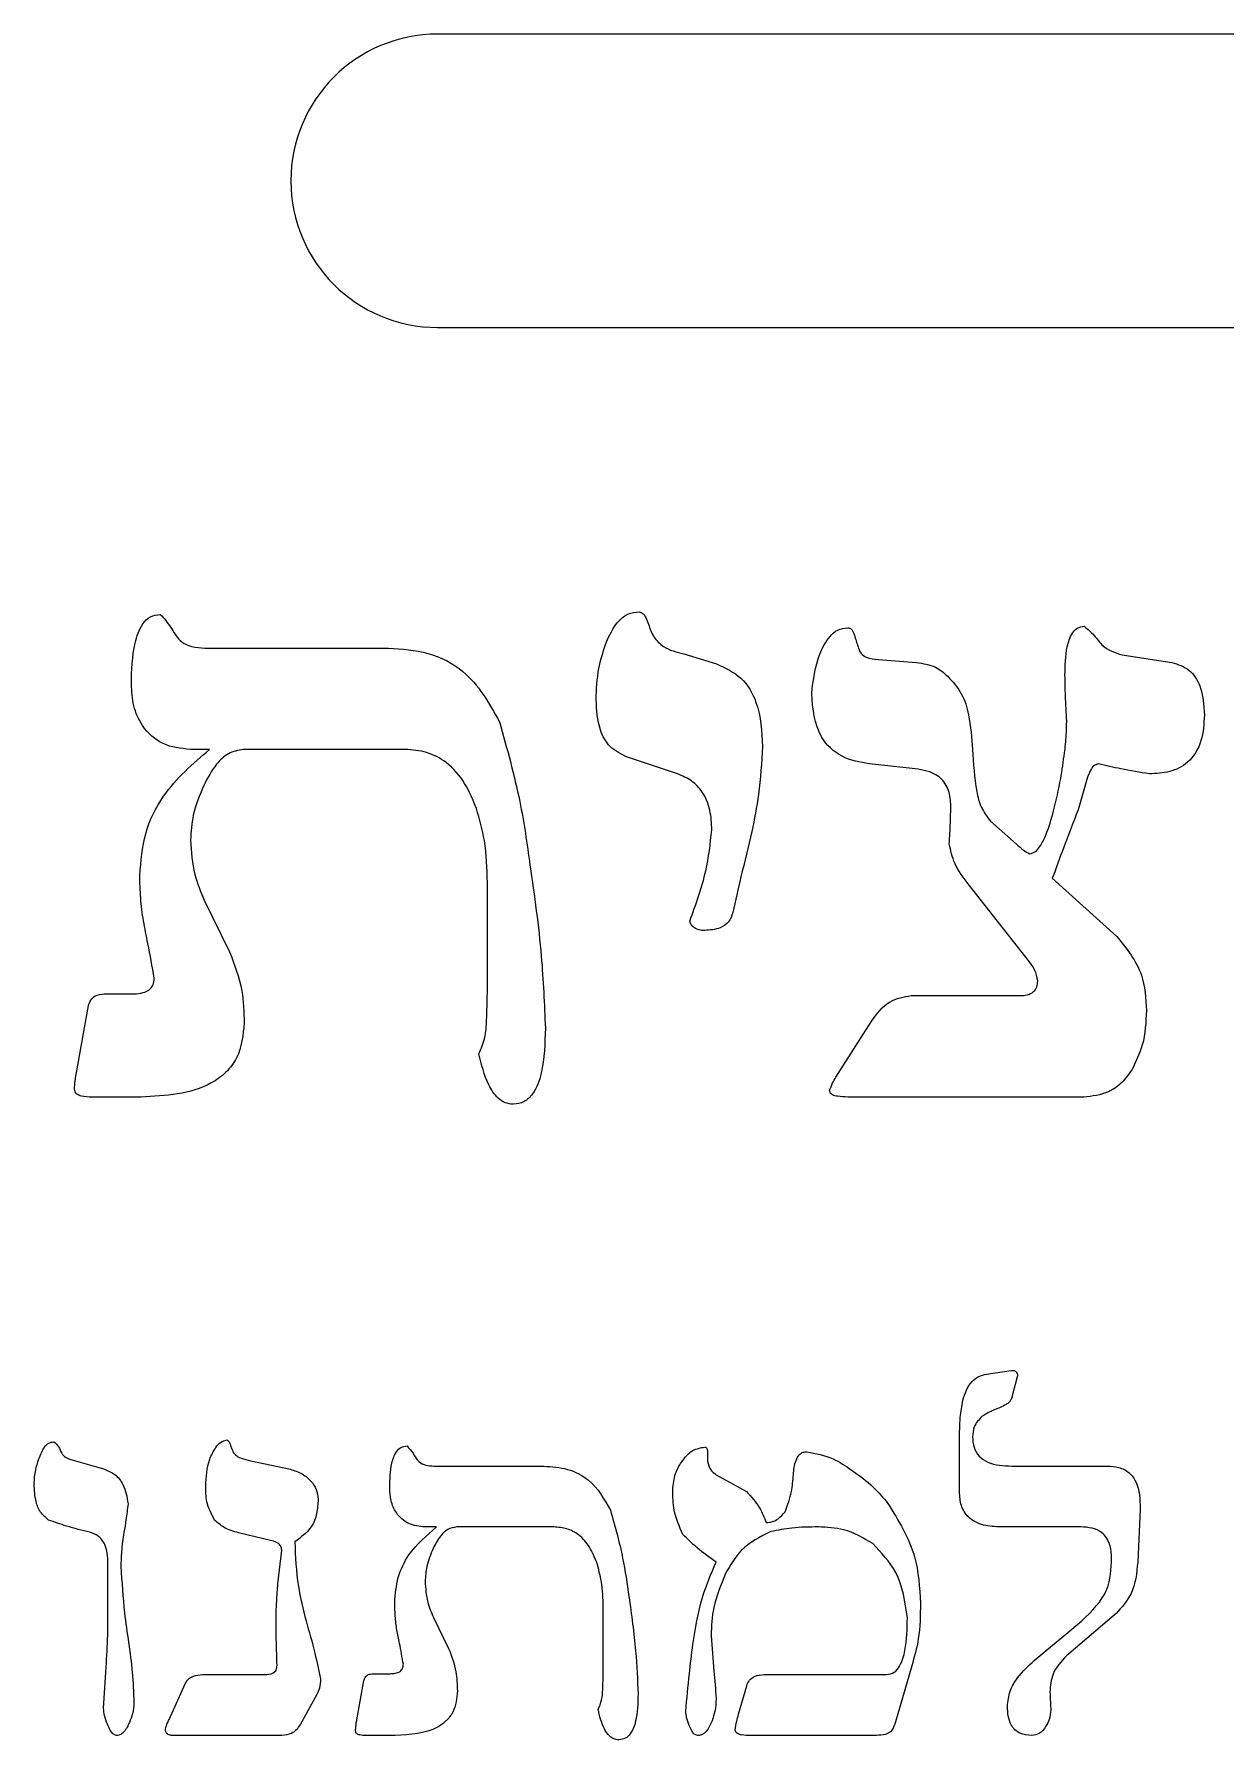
# Model space of a CAD drawing. Header units: inches. Extents: x -10.2 to 5.8, y -10.8 to 2.3.
# Drawn here: x -1.981 to -0.965, y -1.283 to 0.17 of the extents above; entities that cross this region are included whole.
import ezdxf

# ---------------------------------------------------------------- set-up
doc = ezdxf.new("R2010")
doc.units = ezdxf.units.IN
doc.header["$MEASUREMENT"] = 0

msp = doc.modelspace()

# ---------------------------------------------------------------- linework, layer by layer
at = {"color": 7, "linetype": 'Continuous', "lineweight": 25}
for p, q in [((-0.7621, 0.1703), (-1.6371, 0.1703)), ((-1.6371, -0.0797), (-0.7621, -0.0797)), ((-1.8354, -0.3529), (-1.6789, -0.3529)), ((-1.4273, -0.3579), (-1.3993, -0.3665)), ((-1.2616, -0.3628), (-1.2289, -0.3652)), ((-1.0535, -0.3588), (-1.0112, -0.3652)), ((-1.8314, -0.4393), (-1.848, -0.4393)), ((-1.6648, -0.4393), (-1.8027, -0.4393)), ((-1.4326, -0.4602), (-1.476, -0.4456)), ((-1.2275, -0.4563), (-1.2689, -0.4517)), ((-1.083, -0.463), (-1.0911, -0.4908)), ((-1.1659, -0.5005), (-1.1435, -0.5201)), ((-1.1131, -0.5492), (-1.058, -0.5989)), ((-1.5946, -0.647), (-1.5946, -0.5527)), ((-1.1326, -0.6204), (-1.1839, -0.5549)), ((-1.8359, -0.5678), (-1.8144, -0.6118)), ((-1.9212, -0.6477), (-1.8973, -0.6477)), ((-1.2335, -0.6492), (-1.1408, -0.6492)), ((-1.9452, -0.7163), (-1.9346, -0.6577)), ((-1.2975, -0.7186), (-1.2675, -0.6715)), ((-1.89, -0.7356), (-1.9319, -0.7356)), ((-1.0863, -0.7356), (-1.2875, -0.7356)), ((-1.1691, -0.9717), (-1.1481, -0.9686)), ((-1.143, -0.9741), (-1.1478, -0.9925)), ((-1.1922, -1.0722), (-1.1922, -1.0278)), ((-1.9498, -1.0446), (-1.9218, -1.0526)), ((-1.7947, -1.046), (-1.764, -1.0524)), ((-1.407, -1.0391), (-1.407, -1.0459)), ((-1.6403, -1.0502), (-1.5464, -1.0502)), ((-1.3996, -1.0575), (-1.3737, -1.0719)), ((-1.1477, -1.0502), (-1.0662, -1.0502)), ((-1.0383, -1.0865), (-1.0403, -1.132)), ((-1.6379, -1.102), (-1.6479, -1.102)), ((-1.538, -1.102), (-1.6207, -1.102)), ((-1.0885, -1.102), (-1.157, -1.102)), ((-1.7783, -1.1138), (-1.8067, -1.107)), ((-1.9181, -1.1941), (-1.9181, -1.1338)), ((-1.7731, -1.1505), (-1.7699, -1.1219)), ((-1.4959, -1.2266), (-1.4959, -1.1701)), ((-1.0588, -1.1759), (-1.1009, -1.2118)), ((-1.6406, -1.1791), (-1.6277, -1.2055)), ((-1.1285, -1.2157), (-1.0879, -1.182)), ((-1.2329, -1.2205), (-1.2474, -1.2701)), ((-1.8375, -1.2279), (-1.7847, -1.2279)), ((-1.7062, -1.2682), (-1.6998, -1.233)), ((-1.6918, -1.2271), (-1.6775, -1.2271)), ((-1.3586, -1.2279), (-1.2544, -1.2279)), ((-1.8659, -1.266), (-1.8523, -1.2358)), ((-1.74, -1.2449), (-1.754, -1.2702)), ((-1.3805, -1.2617), (-1.3736, -1.2374)), ((-1.7699, -1.2798), (-1.8615, -1.2798)), ((-1.6731, -1.2798), (-1.6982, -1.2798)), ((-1.2685, -1.2798), (-1.3705, -1.2798))]:
    msp.add_line(p, q, dxfattribs=at)
msp.add_arc((-1.6371, 0.0453), 0.125, 90, 270, dxfattribs=at)
for points, knots in [([(-1.8981, -0.3837), (-1.8978, -0.3719), (-1.8973, -0.3542), (-1.8907, -0.3345), (-1.8823, -0.3255), (-1.8763, -0.3247), (-1.8734, -0.3243)], [0, 0, 0, 0, 0.500757, 0.750402, 0.875287, 1, 1, 1, 1]), ([(-1.8734, -0.3243), (-1.8703, -0.3277), (-1.8641, -0.3347), (-1.8582, -0.3469), (-1.8465, -0.3523), (-1.8391, -0.3527), (-1.8354, -0.3529)], [0, 0, 0, 0, 0.275937, 0.556883, 0.778376, 1, 1, 1, 1]), ([(-1.4939, -0.3499), (-1.4908, -0.3425), (-1.4865, -0.3321), (-1.4747, -0.3231), (-1.4684, -0.3224), (-1.4653, -0.322)], [0, 0, 0, 0, 0.55927, 0.77971, 1, 1, 1, 1]), ([(-1.4653, -0.322), (-1.464, -0.3225), (-1.4615, -0.3233), (-1.4591, -0.3276), (-1.458, -0.3307), (-1.4573, -0.3326)], [0, 0, 0, 0, 0.276387, 0.558885, 1, 1, 1, 1]), ([(-1.4573, -0.3326), (-1.456, -0.3364), (-1.4535, -0.3438), (-1.4432, -0.3539), (-1.4333, -0.3564), (-1.4273, -0.3579)], [0, 0, 0, 0, 0.281663, 0.557686, 1, 1, 1, 1]), ([(-1.3182, -0.3918), (-1.3168, -0.3803), (-1.3146, -0.363), (-1.305, -0.345), (-1.2963, -0.3368), (-1.2904, -0.336), (-1.2875, -0.3356)], [0, 0, 0, 0, 0.4992379, 0.7495196, 0.8751808, 1, 1, 1, 1]), ([(-1.2875, -0.3356), (-1.2867, -0.3358), (-1.2849, -0.3361), (-1.2827, -0.339), (-1.2808, -0.3448), (-1.279, -0.3514), (-1.2764, -0.358), (-1.2702, -0.3618), (-1.265, -0.3624), (-1.2616, -0.3628)], [0, 0, 0, 0, 0.061797, 0.124956, 0.249848, 0.500367, 0.625664, 0.7501, 1, 1, 1, 1]), ([(-1.1023, -0.3761), (-1.1022, -0.3679), (-1.1019, -0.3557), (-1.0976, -0.3419), (-1.0921, -0.3353), (-1.0879, -0.3347), (-1.0858, -0.3344)], [0, 0, 0, 0, 0.500882, 0.750629, 0.875537, 1, 1, 1, 1]), ([(-1.0858, -0.3344), (-1.0829, -0.3369), (-1.077, -0.3418), (-1.0693, -0.3538), (-1.0595, -0.3569), (-1.0535, -0.3588)], [0, 0, 0, 0, 0.278642, 0.561029, 1, 1, 1, 1]), ([(-1.6789, -0.3529), (-1.6676, -0.3537), (-1.645, -0.3552), (-1.6076, -0.3741), (-1.5932, -0.3999), (-1.5844, -0.4157)], [0, 0, 0, 0, 0.281, 0.561387, 1, 1, 1, 1]), ([(-1.5019, -0.3971), (-1.5016, -0.3881), (-1.501, -0.372), (-1.4961, -0.3567), (-1.4939, -0.3499)], [0, 0, 0, 0, 0.559946, 1, 1, 1, 1]), ([(-1.3993, -0.3665), (-1.3918, -0.3699), (-1.3768, -0.3767), (-1.3618, -0.4032), (-1.3607, -0.4241), (-1.3601, -0.4369)], [0, 0, 0, 0, 0.279447, 0.559316, 1, 1, 1, 1]), ([(-1.2289, -0.3652), (-1.2232, -0.3661), (-1.2132, -0.3675), (-1.2055, -0.3741), (-1.2022, -0.377)], [0, 0, 0, 0, 0.560066, 1, 1, 1, 1]), ([(-1.2022, -0.377), (-1.1979, -0.3817), (-1.1894, -0.3912), (-1.183, -0.4133), (-1.1818, -0.4295), (-1.181, -0.4393)], [0, 0, 0, 0, 0.278762, 0.559119, 1, 1, 1, 1]), ([(-1.1008, -0.4153), (-1.1012, -0.408), (-1.102, -0.395), (-1.1022, -0.3819), (-1.1023, -0.3761)], [0, 0, 0, 0, 0.559977, 1, 1, 1, 1]), ([(-1.0112, -0.3652), (-1.006, -0.3669), (-0.9955, -0.3703), (-0.9846, -0.3877), (-0.9839, -0.4016), (-0.9835, -0.4101)], [0, 0, 0, 0, 0.2794414, 0.5590899, 1, 1, 1, 1]), ([(-1.848, -0.4393), (-1.8559, -0.4385), (-1.8718, -0.4368), (-1.8889, -0.4211), (-1.897, -0.4023), (-1.8977, -0.3899), (-1.8981, -0.3837)], [0, 0, 0, 0, 0.27959, 0.558607, 0.779138, 1, 1, 1, 1]), ([(-1.2689, -0.4517), (-1.277, -0.4503), (-1.2931, -0.4475), (-1.3155, -0.4261), (-1.3172, -0.4048), (-1.3182, -0.3918)], [0, 0, 0, 0, 0.281168, 0.560741, 1, 1, 1, 1]), ([(-1.476, -0.4456), (-1.481, -0.4431), (-1.4911, -0.4382), (-1.5007, -0.4199), (-1.5015, -0.4057), (-1.5019, -0.3971)], [0, 0, 0, 0, 0.2793156, 0.5592156, 1, 1, 1, 1]), ([(-1.5844, -0.4157), (-1.578, -0.4382), (-1.5667, -0.4785), (-1.5608, -0.5199), (-1.5583, -0.5381)], [0, 0, 0, 0, 0.559584, 1, 1, 1, 1]), ([(-1.1027, -0.4423), (-1.1021, -0.4373), (-1.1011, -0.4283), (-1.1009, -0.4193), (-1.1008, -0.4153)], [0, 0, 0, 0, 0.559979, 1, 1, 1, 1]), ([(-0.9835, -0.4101), (-0.9839, -0.4175), (-0.9846, -0.4321), (-0.9954, -0.4508), (-1.013, -0.4593), (-1.0245, -0.4599), (-1.0303, -0.4602)], [0, 0, 0, 0, 0.280897, 0.559368, 0.77931, 1, 1, 1, 1]), ([(-1.8909, -0.5465), (-1.8899, -0.5346), (-1.888, -0.5108), (-1.869, -0.4716), (-1.8457, -0.4516), (-1.8314, -0.4393)], [0, 0, 0, 0, 0.280236, 0.560385, 1, 1, 1, 1]), ([(-1.8027, -0.4393), (-1.8071, -0.4402), (-1.816, -0.4419), (-1.8278, -0.4536), (-1.8331, -0.4638), (-1.8364, -0.47)], [0, 0, 0, 0, 0.278265, 0.558466, 1, 1, 1, 1]), ([(-1.6039, -0.4898), (-1.6069, -0.4824), (-1.6128, -0.4677), (-1.6277, -0.4506), (-1.6461, -0.4407), (-1.6586, -0.4398), (-1.6648, -0.4393)], [0, 0, 0, 0, 0.2804853, 0.5600871, 0.7799686, 1, 1, 1, 1]), ([(-1.3601, -0.4369), (-1.3609, -0.4505), (-1.3624, -0.4749), (-1.3671, -0.4988), (-1.3692, -0.5093)], [0, 0, 0, 0, 0.559876, 1, 1, 1, 1]), ([(-1.181, -0.4393), (-1.1804, -0.4513), (-1.1794, -0.4679), (-1.1744, -0.4891), (-1.1687, -0.4967), (-1.1659, -0.5005)], [0, 0, 0, 0, 0.56083, 0.781077, 1, 1, 1, 1]), ([(-1.112, -0.4917), (-1.1098, -0.4826), (-1.1059, -0.4662), (-1.1037, -0.4496), (-1.1027, -0.4423)], [0, 0, 0, 0, 0.559946, 1, 1, 1, 1]), ([(-1.4033, -0.508), (-1.4035, -0.5023), (-1.4041, -0.4911), (-1.41, -0.4761), (-1.4203, -0.4654), (-1.4285, -0.4619), (-1.4326, -0.4602)], [0, 0, 0, 0, 0.280441, 0.560055, 0.779986, 1, 1, 1, 1]), ([(-1.1996, -0.4874), (-1.1998, -0.483), (-1.2004, -0.4742), (-1.2073, -0.4634), (-1.2174, -0.458), (-1.2241, -0.4569), (-1.2275, -0.4563)], [0, 0, 0, 0, 0.280396, 0.559043, 0.779434, 1, 1, 1, 1]), ([(-1.0737, -0.4517), (-1.0751, -0.4521), (-1.078, -0.4529), (-1.0809, -0.4574), (-1.0822, -0.4609), (-1.083, -0.463)], [0, 0, 0, 0, 0.275803, 0.559373, 1, 1, 1, 1]), ([(-1.0303, -0.4602), (-1.0384, -0.4589), (-1.053, -0.4565), (-1.0674, -0.4532), (-1.0737, -0.4517)], [0, 0, 0, 0, 0.5598126, 1, 1, 1, 1]), ([(-1.8364, -0.47), (-1.8399, -0.4784), (-1.8462, -0.4933), (-1.8472, -0.5095), (-1.8477, -0.5166)], [0, 0, 0, 0, 0.560106, 1, 1, 1, 1]), ([(-1.5946, -0.5527), (-1.595, -0.5408), (-1.5955, -0.5194), (-1.6013, -0.4988), (-1.6039, -0.4898)], [0, 0, 0, 0, 0.560029, 1, 1, 1, 1]), ([(-1.2009, -0.5198), (-1.2006, -0.5137), (-1.1999, -0.5029), (-1.1997, -0.4921), (-1.1996, -0.4874)], [0, 0, 0, 0, 0.560014, 1, 1, 1, 1]), ([(-1.1323, -0.5283), (-1.1306, -0.5278), (-1.127, -0.5267), (-1.1225, -0.5207), (-1.1169, -0.5093), (-1.1139, -0.4987), (-1.112, -0.4917)], [0, 0, 0, 0, 0.123316, 0.248375, 0.498923, 1, 1, 1, 1]), ([(-1.0911, -0.4908), (-1.0953, -0.5017), (-1.1028, -0.5211), (-1.11, -0.5406), (-1.1131, -0.5492)], [0, 0, 0, 0, 0.560003, 1, 1, 1, 1]), ([(-1.4221, -0.5856), (-1.4169, -0.5715), (-1.4077, -0.5463), (-1.4046, -0.5197), (-1.4033, -0.508)], [0, 0, 0, 0, 0.560468, 1, 1, 1, 1]), ([(-1.8477, -0.5166), (-1.847, -0.5265), (-1.8459, -0.5442), (-1.839, -0.5606), (-1.8359, -0.5678)], [0, 0, 0, 0, 0.559765, 1, 1, 1, 1]), ([(-1.3692, -0.5093), (-1.3723, -0.5222), (-1.3779, -0.5452), (-1.3831, -0.5683), (-1.3854, -0.5784)], [0, 0, 0, 0, 0.559998, 1, 1, 1, 1]), ([(-1.1839, -0.5549), (-1.1886, -0.549), (-1.1969, -0.5385), (-1.1997, -0.5255), (-1.2009, -0.5198)], [0, 0, 0, 0, 0.561815, 1, 1, 1, 1]), ([(-1.1435, -0.5201), (-1.1416, -0.5219), (-1.1382, -0.5251), (-1.1341, -0.5273), (-1.1323, -0.5283)], [0, 0, 0, 0, 0.561651, 1, 1, 1, 1]), ([(-1.8786, -0.6344), (-1.8803, -0.6245), (-1.8832, -0.6081), (-1.888, -0.5855), (-1.8904, -0.5661), (-1.8908, -0.553), (-1.8909, -0.5465)], [0, 0, 0, 0, 0.339876, 0.559924, 0.779977, 1, 1, 1, 1]), ([(-1.5583, -0.5381), (-1.5546, -0.5639), (-1.548, -0.61), (-1.5461, -0.6565), (-1.5452, -0.677)], [0, 0, 0, 0, 0.560065, 1, 1, 1, 1]), ([(-1.3854, -0.5784), (-1.3864, -0.5812), (-1.3883, -0.5868), (-1.3974, -0.5929), (-1.4049, -0.5933), (-1.4094, -0.5936)], [0, 0, 0, 0, 0.279525, 0.560745, 1, 1, 1, 1]), ([(-1.4094, -0.5936), (-1.411, -0.5936), (-1.414, -0.5935), (-1.418, -0.5919), (-1.4209, -0.589), (-1.4217, -0.5868), (-1.4221, -0.5856)], [0, 0, 0, 0, 0.280166, 0.559906, 0.779681, 1, 1, 1, 1]), ([(-1.058, -0.5989), (-1.0496, -0.6093), (-1.0347, -0.6279), (-1.0334, -0.6515), (-1.0329, -0.6619)], [0, 0, 0, 0, 0.557956, 1, 1, 1, 1]), ([(-1.8144, -0.6118), (-1.8102, -0.6227), (-1.8027, -0.6423), (-1.8022, -0.6631), (-1.8019, -0.6723)], [0, 0, 0, 0, 0.559537, 1, 1, 1, 1]), ([(-1.1255, -0.6369), (-1.1261, -0.6335), (-1.1273, -0.6274), (-1.131, -0.6225), (-1.1326, -0.6204)], [0, 0, 0, 0, 0.5580769, 1, 1, 1, 1]), ([(-1.8973, -0.6477), (-1.8949, -0.6476), (-1.89, -0.6474), (-1.8834, -0.6452), (-1.8791, -0.6402), (-1.8787, -0.6364), (-1.8786, -0.6344)], [0, 0, 0, 0, 0.281159, 0.560896, 0.779877, 1, 1, 1, 1]), ([(-1.1408, -0.6492), (-1.1387, -0.6491), (-1.1346, -0.6489), (-1.129, -0.6465), (-1.1258, -0.6418), (-1.1256, -0.6385), (-1.1255, -0.6369)], [0, 0, 0, 0, 0.280396, 0.559701, 0.779212, 1, 1, 1, 1]), ([(-1.9346, -0.6577), (-1.9341, -0.656), (-1.9331, -0.6527), (-1.9284, -0.6483), (-1.9239, -0.648), (-1.9212, -0.6477)], [0, 0, 0, 0, 0.280826, 0.561481, 1, 1, 1, 1]), ([(-1.6019, -0.6987), (-1.5999, -0.6942), (-1.596, -0.6851), (-1.5951, -0.6673), (-1.5948, -0.6547), (-1.5946, -0.647)], [0, 0, 0, 0, 0.277584, 0.55854, 1, 1, 1, 1]), ([(-1.2675, -0.6715), (-1.2627, -0.6648), (-1.2541, -0.6528), (-1.2398, -0.6503), (-1.2335, -0.6492)], [0, 0, 0, 0, 0.561262, 1, 1, 1, 1]), ([(-1.0329, -0.6619), (-1.0333, -0.6718), (-1.0341, -0.6896), (-1.0419, -0.7054), (-1.0453, -0.7124)], [0, 0, 0, 0, 0.559995, 1, 1, 1, 1]), ([(-1.8019, -0.6723), (-1.8029, -0.6828), (-1.8044, -0.6984), (-1.8171, -0.7151), (-1.8424, -0.7332), (-1.8688, -0.7345), (-1.89, -0.7356)], [0, 0, 0, 0, 0.249736, 0.375246, 0.500938, 1, 1, 1, 1]), ([(-1.5452, -0.677), (-1.5456, -0.6899), (-1.5461, -0.7092), (-1.5534, -0.7308), (-1.5629, -0.7405), (-1.5694, -0.7414), (-1.5726, -0.7418)], [0, 0, 0, 0, 0.5007463, 0.7503124, 0.8753492, 1, 1, 1, 1]), ([(-1.5726, -0.7418), (-1.575, -0.7415), (-1.5797, -0.741), (-1.5875, -0.7355), (-1.5964, -0.7214), (-1.5997, -0.7078), (-1.6019, -0.6987)], [0, 0, 0, 0, 0.12483, 0.25022, 0.499837, 1, 1, 1, 1]), ([(-1.9466, -0.729), (-1.9464, -0.7266), (-1.9462, -0.7224), (-1.9455, -0.7182), (-1.9452, -0.7163)], [0, 0, 0, 0, 0.559876, 1, 1, 1, 1]), ([(-1.3029, -0.7304), (-1.3021, -0.7281), (-1.3008, -0.7239), (-1.2985, -0.7203), (-1.2975, -0.7186)], [0, 0, 0, 0, 0.55841, 1, 1, 1, 1]), ([(-1.0453, -0.7124), (-1.048, -0.7161), (-1.0533, -0.7237), (-1.0671, -0.7336), (-1.079, -0.7349), (-1.0863, -0.7356)], [0, 0, 0, 0, 0.280853, 0.561134, 1, 1, 1, 1]), ([(-1.9319, -0.7356), (-1.9348, -0.7356), (-1.9393, -0.7355), (-1.9443, -0.7336), (-1.9462, -0.7312), (-1.9464, -0.7297), (-1.9466, -0.729)], [0, 0, 0, 0, 0.498643, 0.751239, 0.873169, 1, 1, 1, 1]), ([(-1.2875, -0.7356), (-1.2904, -0.7355), (-1.2948, -0.7354), (-1.2998, -0.7343), (-1.3023, -0.7326), (-1.3027, -0.7311), (-1.3029, -0.7304)], [0, 0, 0, 0, 0.497036, 0.752885, 0.873657, 1, 1, 1, 1]), ([(-1.1894, -0.9941), (-1.1875, -0.9883), (-1.1848, -0.9801), (-1.176, -0.9734), (-1.1714, -0.9723), (-1.1691, -0.9717)], [0, 0, 0, 0, 0.558184, 0.779064, 1, 1, 1, 1]), ([(-1.1481, -0.9686), (-1.1472, -0.9685), (-1.1455, -0.9685), (-1.1436, -0.9701), (-1.1425, -0.9721), (-1.1428, -0.9734), (-1.143, -0.9741)], [0, 0, 0, 0, 0.278268, 0.561509, 0.778034, 1, 1, 1, 1]), ([(-1.1922, -1.0278), (-1.1921, -1.0214), (-1.1921, -1.0102), (-1.1902, -0.999), (-1.1894, -0.9941)], [0, 0, 0, 0, 0.560193, 1, 1, 1, 1]), ([(-1.1575, -1.0002), (-1.1605, -1.0014), (-1.1659, -1.0035), (-1.1708, -1.0064), (-1.1729, -1.0077)], [0, 0, 0, 0, 0.560201, 1, 1, 1, 1]), ([(-1.1478, -0.9925), (-1.1484, -0.9936), (-1.1495, -0.9957), (-1.1531, -0.9981), (-1.1559, -0.9994), (-1.1575, -1.0002)], [0, 0, 0, 0, 0.278554, 0.559743, 1, 1, 1, 1]), ([(-1.1729, -1.0077), (-1.1756, -1.0105), (-1.1804, -1.0155), (-1.1808, -1.0223), (-1.181, -1.0253)], [0, 0, 0, 0, 0.558473, 1, 1, 1, 1]), ([(-1.977, -1.0441), (-1.9756, -1.0405), (-1.9737, -1.0354), (-1.9688, -1.0302), (-1.9657, -1.0297), (-1.9642, -1.0294)], [0, 0, 0, 0, 0.560653, 0.780981, 1, 1, 1, 1]), ([(-1.9642, -1.0294), (-1.9627, -1.0307), (-1.9596, -1.0334), (-1.9581, -1.039), (-1.9543, -1.0429), (-1.9513, -1.044), (-1.9498, -1.0446)], [0, 0, 0, 0, 0.272427, 0.556005, 0.77848, 1, 1, 1, 1]), ([(-1.8347, -1.0671), (-1.8343, -1.0593), (-1.8336, -1.0476), (-1.8273, -1.0357), (-1.8224, -1.0294), (-1.8186, -1.0284), (-1.8167, -1.0279)], [0, 0, 0, 0, 0.499874, 0.750419, 0.876066, 1, 1, 1, 1]), ([(-1.8167, -1.0279), (-1.8162, -1.0282), (-1.8152, -1.0287), (-1.8143, -1.0306), (-1.8138, -1.0319), (-1.8135, -1.0327)], [0, 0, 0, 0, 0.273747, 0.558202, 1, 1, 1, 1]), ([(-1.181, -1.0253), (-1.1809, -1.0283), (-1.1805, -1.0342), (-1.1758, -1.0421), (-1.1648, -1.0494), (-1.1548, -1.0498), (-1.1477, -1.0502)], [0, 0, 0, 0, 0.187156, 0.373743, 0.560514, 1, 1, 1, 1]), ([(-1.981, -1.0654), (-1.9807, -1.0613), (-1.9803, -1.0541), (-1.978, -1.0472), (-1.977, -1.0441)], [0, 0, 0, 0, 0.559684, 1, 1, 1, 1]), ([(-1.8135, -1.0327), (-1.8131, -1.0339), (-1.8124, -1.0359), (-1.8115, -1.0379), (-1.8111, -1.0388)], [0, 0, 0, 0, 0.5599798, 1, 1, 1, 1]), ([(-1.8111, -1.0388), (-1.8099, -1.04), (-1.8075, -1.0425), (-1.8016, -1.0444), (-1.7973, -1.0454), (-1.7947, -1.046)], [0, 0, 0, 0, 0.277304, 0.559448, 1, 1, 1, 1]), ([(-1.6779, -1.0686), (-1.6777, -1.0616), (-1.6775, -1.051), (-1.6735, -1.0391), (-1.6685, -1.0337), (-1.6649, -1.0332), (-1.6631, -1.033)], [0, 0, 0, 0, 0.500757, 0.750402, 0.875287, 1, 1, 1, 1]), ([(-1.6631, -1.033), (-1.6613, -1.0351), (-1.6576, -1.0392), (-1.654, -1.0466), (-1.647, -1.0498), (-1.6425, -1.05), (-1.6403, -1.0502)], [0, 0, 0, 0, 0.275937, 0.556883, 0.778376, 1, 1, 1, 1]), ([(-1.4366, -1.0703), (-1.4362, -1.0656), (-1.4354, -1.0572), (-1.4311, -1.0499), (-1.4292, -1.0467)], [0, 0, 0, 0, 0.559481, 1, 1, 1, 1]), ([(-1.4292, -1.0467), (-1.4263, -1.0429), (-1.4212, -1.036), (-1.4129, -1.0346), (-1.4093, -1.0339)], [0, 0, 0, 0, 0.560916, 1, 1, 1, 1]), ([(-1.4093, -1.0339), (-1.409, -1.0339), (-1.4085, -1.034), (-1.4076, -1.0347), (-1.407, -1.0365), (-1.407, -1.0381), (-1.407, -1.0391)], [0, 0, 0, 0, 0.12731, 0.248545, 0.501824, 1, 1, 1, 1]), ([(-1.407, -1.0459), (-1.4063, -1.0486), (-1.4052, -1.0534), (-1.4013, -1.0562), (-1.3996, -1.0575)], [0, 0, 0, 0, 0.559559, 1, 1, 1, 1]), ([(-1.3338, -1.0575), (-1.3335, -1.0533), (-1.3329, -1.0471), (-1.3292, -1.0405), (-1.3256, -1.0381), (-1.3235, -1.038), (-1.3225, -1.0379)], [0, 0, 0, 0, 0.500326, 0.74953, 0.874893, 1, 1, 1, 1]), ([(-1.3225, -1.0379), (-1.3148, -1.0394), (-1.3009, -1.0421), (-1.2893, -1.05), (-1.2842, -1.0535)], [0, 0, 0, 0, 0.558169, 1, 1, 1, 1]), ([(-1.9218, -1.0526), (-1.9184, -1.0539), (-1.9116, -1.0566), (-1.9034, -1.0673), (-1.9019, -1.0765), (-1.9009, -1.0822)], [0, 0, 0, 0, 0.280213, 0.561163, 1, 1, 1, 1]), ([(-1.764, -1.0524), (-1.7605, -1.0535), (-1.7534, -1.0555), (-1.7454, -1.062), (-1.7398, -1.0698), (-1.7392, -1.0756), (-1.7389, -1.0785)], [0, 0, 0, 0, 0.280164, 0.560292, 0.780292, 1, 1, 1, 1]), ([(-1.5464, -1.0502), (-1.5397, -1.0506), (-1.5261, -1.0516), (-1.5036, -1.0629), (-1.495, -1.0784), (-1.4897, -1.0878)], [0, 0, 0, 0, 0.281, 0.561387, 1, 1, 1, 1]), ([(-1.3409, -1.0891), (-1.3387, -1.0834), (-1.3349, -1.0732), (-1.3342, -1.0623), (-1.3338, -1.0575)], [0, 0, 0, 0, 0.558166, 1, 1, 1, 1]), ([(-1.2842, -1.0535), (-1.2777, -1.0581), (-1.2663, -1.0663), (-1.2572, -1.0772), (-1.2533, -1.0819)], [0, 0, 0, 0, 0.560102, 1, 1, 1, 1]), ([(-1.0662, -1.0502), (-1.0629, -1.0503), (-1.0563, -1.0507), (-1.0472, -1.0552), (-1.0385, -1.0672), (-1.0384, -1.0786), (-1.0383, -1.0865)], [0, 0, 0, 0, 0.187451, 0.374297, 0.561127, 1, 1, 1, 1]), ([(-1.9686, -1.0962), (-1.9711, -1.0941), (-1.9761, -1.0899), (-1.9803, -1.0788), (-1.9807, -1.0705), (-1.981, -1.0654)], [0, 0, 0, 0, 0.279001, 0.559396, 1, 1, 1, 1]), ([(-1.8271, -1.0961), (-1.8298, -1.091), (-1.8346, -1.0819), (-1.8347, -1.0716), (-1.8347, -1.0671)], [0, 0, 0, 0, 0.558172, 1, 1, 1, 1]), ([(-1.6479, -1.102), (-1.6526, -1.1015), (-1.6622, -1.1005), (-1.6724, -1.0911), (-1.6773, -1.0798), (-1.6777, -1.0723), (-1.6779, -1.0686)], [0, 0, 0, 0, 0.27959, 0.558607, 0.779138, 1, 1, 1, 1]), ([(-1.4279, -1.1085), (-1.431, -1.1017), (-1.4364, -1.0895), (-1.4365, -1.0762), (-1.4366, -1.0703)], [0, 0, 0, 0, 0.558157, 1, 1, 1, 1]), ([(-1.3737, -1.0719), (-1.3697, -1.0763), (-1.3625, -1.0841), (-1.3586, -1.094), (-1.3569, -1.0983)], [0, 0, 0, 0, 0.558816, 1, 1, 1, 1]), ([(-1.157, -1.102), (-1.1619, -1.1018), (-1.1717, -1.1014), (-1.1847, -1.0952), (-1.1915, -1.0838), (-1.1919, -1.076), (-1.1922, -1.0722)], [0, 0, 0, 0, 0.280889, 0.559757, 0.779361, 1, 1, 1, 1]), ([(-1.9009, -1.0822), (-1.9015, -1.0867), (-1.9024, -1.0949), (-1.9038, -1.103), (-1.9044, -1.1066)], [0, 0, 0, 0, 0.559846, 1, 1, 1, 1]), ([(-1.7389, -1.0785), (-1.7391, -1.0825), (-1.7396, -1.0906), (-1.7448, -1.1047), (-1.7535, -1.1108), (-1.7588, -1.1146)], [0, 0, 0, 0, 0.28123, 0.562017, 1, 1, 1, 1]), ([(-1.4897, -1.0878), (-1.4859, -1.1014), (-1.4791, -1.1255), (-1.4756, -1.1503), (-1.474, -1.1613)], [0, 0, 0, 0, 0.559584, 1, 1, 1, 1]), ([(-1.3569, -1.0983), (-1.3551, -1.0982), (-1.3515, -1.0978), (-1.3458, -1.0947), (-1.3427, -1.0912), (-1.3409, -1.0891)], [0, 0, 0, 0, 0.279832, 0.560733, 1, 1, 1, 1]), ([(-1.2533, -1.0819), (-1.2442, -1.0966), (-1.228, -1.1229), (-1.2262, -1.1535), (-1.2255, -1.1671)], [0, 0, 0, 0, 0.559184, 1, 1, 1, 1]), ([(-1.9334, -1.1066), (-1.9401, -1.1049), (-1.952, -1.102), (-1.9635, -1.0979), (-1.9686, -1.0962)], [0, 0, 0, 0, 0.560304, 1, 1, 1, 1]), ([(-1.8067, -1.107), (-1.811, -1.1058), (-1.8186, -1.1037), (-1.8245, -1.0984), (-1.8271, -1.0961)], [0, 0, 0, 0, 0.560763, 1, 1, 1, 1]), ([(-1.6736, -1.1663), (-1.673, -1.1592), (-1.6719, -1.1449), (-1.6605, -1.1214), (-1.6465, -1.1094), (-1.6379, -1.102)], [0, 0, 0, 0, 0.280236, 0.560385, 1, 1, 1, 1]), ([(-1.6207, -1.102), (-1.6234, -1.1025), (-1.6287, -1.1035), (-1.6358, -1.1106), (-1.639, -1.1167), (-1.6409, -1.1204)], [0, 0, 0, 0, 0.278265, 0.558466, 1, 1, 1, 1]), ([(-1.5014, -1.1323), (-1.5032, -1.1279), (-1.5068, -1.119), (-1.5157, -1.1088), (-1.5267, -1.1029), (-1.5342, -1.1023), (-1.538, -1.102)], [0, 0, 0, 0, 0.280485, 0.560087, 0.779969, 1, 1, 1, 1]), ([(-1.3125, -1.102), (-1.3201, -1.1021), (-1.3337, -1.1021), (-1.347, -1.1048), (-1.3529, -1.106)], [0, 0, 0, 0, 0.560184, 1, 1, 1, 1]), ([(-1.2662, -1.1161), (-1.2742, -1.1114), (-1.2886, -1.103), (-1.3052, -1.1023), (-1.3125, -1.102)], [0, 0, 0, 0, 0.558806, 1, 1, 1, 1]), ([(-1.0625, -1.1285), (-1.0627, -1.1245), (-1.0632, -1.1166), (-1.0695, -1.1067), (-1.0792, -1.1025), (-1.0854, -1.1022), (-1.0885, -1.102)], [0, 0, 0, 0, 0.280716, 0.558987, 0.779192, 1, 1, 1, 1]), ([(-1.9206, -1.1169), (-1.9223, -1.1142), (-1.9255, -1.1092), (-1.931, -1.1074), (-1.9334, -1.1066)], [0, 0, 0, 0, 0.558346, 1, 1, 1, 1]), ([(-1.9181, -1.1338), (-1.9181, -1.1306), (-1.9181, -1.1248), (-1.9198, -1.1193), (-1.9206, -1.1169)], [0, 0, 0, 0, 0.560831, 1, 1, 1, 1]), ([(-1.9044, -1.1066), (-1.9052, -1.112), (-1.9067, -1.1217), (-1.9069, -1.1315), (-1.907, -1.1358)], [0, 0, 0, 0, 0.5598834, 1, 1, 1, 1]), ([(-1.7699, -1.1219), (-1.7701, -1.1207), (-1.7704, -1.1183), (-1.7736, -1.1152), (-1.7765, -1.1143), (-1.7783, -1.1138)], [0, 0, 0, 0, 0.279216, 0.55972, 1, 1, 1, 1]), ([(-1.7588, -1.1146), (-1.7583, -1.1273), (-1.7573, -1.1501), (-1.7517, -1.1722), (-1.7492, -1.1819)], [0, 0, 0, 0, 0.559913, 1, 1, 1, 1]), ([(-1.3996, -1.132), (-1.4052, -1.128), (-1.4153, -1.1209), (-1.4241, -1.1123), (-1.4279, -1.1085)], [0, 0, 0, 0, 0.560422, 1, 1, 1, 1]), ([(-1.3529, -1.106), (-1.3621, -1.1105), (-1.3787, -1.1187), (-1.3876, -1.1347), (-1.3916, -1.1418)], [0, 0, 0, 0, 0.557937, 1, 1, 1, 1]), ([(-1.2366, -1.1795), (-1.2385, -1.1659), (-1.242, -1.1416), (-1.2588, -1.1239), (-1.2662, -1.1161)], [0, 0, 0, 0, 0.5599614, 1, 1, 1, 1]), ([(-1.6409, -1.1204), (-1.643, -1.1254), (-1.6468, -1.1344), (-1.6474, -1.1441), (-1.6477, -1.1484)], [0, 0, 0, 0, 0.5601056, 1, 1, 1, 1]), ([(-1.4959, -1.1701), (-1.4961, -1.1629), (-1.4964, -1.1501), (-1.4999, -1.1377), (-1.5014, -1.1323)], [0, 0, 0, 0, 0.560029, 1, 1, 1, 1]), ([(-1.4195, -1.2022), (-1.4173, -1.1886), (-1.4136, -1.1644), (-1.4038, -1.1419), (-1.3996, -1.132)], [0, 0, 0, 0, 0.560003, 1, 1, 1, 1]), ([(-1.0879, -1.182), (-1.0793, -1.1737), (-1.064, -1.1589), (-1.063, -1.1378), (-1.0625, -1.1285)], [0, 0, 0, 0, 0.5590342, 1, 1, 1, 1]), ([(-1.0403, -1.132), (-1.0412, -1.1413), (-1.0428, -1.158), (-1.0539, -1.1704), (-1.0588, -1.1759)], [0, 0, 0, 0, 0.560537, 1, 1, 1, 1]), ([(-1.907, -1.1358), (-1.9062, -1.1489), (-1.9049, -1.1706), (-1.9004, -1.2005), (-1.897, -1.2258), (-1.8962, -1.2429), (-1.8959, -1.2514)], [0, 0, 0, 0, 0.339923, 0.559984, 0.78003, 1, 1, 1, 1]), ([(-1.6477, -1.1484), (-1.6473, -1.1543), (-1.6466, -1.165), (-1.6425, -1.1748), (-1.6406, -1.1791)], [0, 0, 0, 0, 0.559765, 1, 1, 1, 1]), ([(-1.3916, -1.1418), (-1.3956, -1.1513), (-1.4027, -1.1683), (-1.4036, -1.1866), (-1.404, -1.1947)], [0, 0, 0, 0, 0.559811, 1, 1, 1, 1]), ([(-1.7747, -1.184), (-1.7747, -1.1778), (-1.7745, -1.1666), (-1.7735, -1.1554), (-1.7731, -1.1505)], [0, 0, 0, 0, 0.559969, 1, 1, 1, 1]), ([(-1.474, -1.1613), (-1.4718, -1.1768), (-1.4679, -1.2044), (-1.4667, -1.2323), (-1.4662, -1.2446)], [0, 0, 0, 0, 0.560065, 1, 1, 1, 1]), ([(-1.6662, -1.2191), (-1.6673, -1.2131), (-1.669, -1.2033), (-1.6719, -1.1897), (-1.6733, -1.1781), (-1.6735, -1.1702), (-1.6736, -1.1663)], [0, 0, 0, 0, 0.339876, 0.559924, 0.779977, 1, 1, 1, 1]), ([(-1.2255, -1.1671), (-1.2256, -1.1772), (-1.2258, -1.1954), (-1.2307, -1.2129), (-1.2329, -1.2205)], [0, 0, 0, 0, 0.560326, 1, 1, 1, 1]), ([(-1.7739, -1.2199), (-1.7741, -1.2132), (-1.7745, -1.2012), (-1.7747, -1.1893), (-1.7747, -1.184)], [0, 0, 0, 0, 0.560007, 1, 1, 1, 1]), ([(-1.7492, -1.1819), (-1.7466, -1.1911), (-1.7419, -1.2076), (-1.7384, -1.2243), (-1.7368, -1.2316)], [0, 0, 0, 0, 0.560278, 1, 1, 1, 1]), ([(-1.2544, -1.2279), (-1.2521, -1.2275), (-1.2473, -1.2267), (-1.2415, -1.2187), (-1.2371, -1.2029), (-1.2368, -1.1889), (-1.2366, -1.1795)], [0, 0, 0, 0, 0.124015, 0.249057, 0.499035, 1, 1, 1, 1]), ([(-1.9218, -1.2566), (-1.921, -1.2449), (-1.9197, -1.2241), (-1.9186, -1.2033), (-1.9181, -1.1941)], [0, 0, 0, 0, 0.5599964, 1, 1, 1, 1]), ([(-1.6277, -1.2055), (-1.6252, -1.2121), (-1.6207, -1.2238), (-1.6204, -1.2363), (-1.6202, -1.2418)], [0, 0, 0, 0, 0.559537, 1, 1, 1, 1]), ([(-1.4255, -1.259), (-1.4246, -1.2484), (-1.4229, -1.2294), (-1.4205, -1.2105), (-1.4195, -1.2022)], [0, 0, 0, 0, 0.559936, 1, 1, 1, 1]), ([(-1.404, -1.1947), (-1.4031, -1.2047), (-1.4017, -1.2225), (-1.4002, -1.2404), (-1.3996, -1.2483)], [0, 0, 0, 0, 0.559991, 1, 1, 1, 1]), ([(-1.7847, -1.2279), (-1.7821, -1.2278), (-1.7788, -1.2276), (-1.7756, -1.2254), (-1.7741, -1.2232), (-1.774, -1.2212), (-1.7739, -1.2199)], [0, 0, 0, 0, 0.499062, 0.624895, 0.750486, 1, 1, 1, 1]), ([(-1.6775, -1.2271), (-1.676, -1.227), (-1.6731, -1.2269), (-1.6691, -1.2256), (-1.6665, -1.2226), (-1.6663, -1.2202), (-1.6662, -1.2191)], [0, 0, 0, 0, 0.281159, 0.560896, 0.779877, 1, 1, 1, 1]), ([(-1.1514, -1.2549), (-1.1509, -1.2505), (-1.1499, -1.2418), (-1.1417, -1.228), (-1.1335, -1.2204), (-1.1285, -1.2157)], [0, 0, 0, 0, 0.279495, 0.559631, 1, 1, 1, 1]), ([(-1.1009, -1.2118), (-1.1055, -1.2167), (-1.1137, -1.2255), (-1.1147, -1.2374), (-1.1152, -1.2426)], [0, 0, 0, 0, 0.559036, 1, 1, 1, 1]), ([(-1.8523, -1.2358), (-1.8515, -1.2344), (-1.8498, -1.2314), (-1.8444, -1.2284), (-1.8401, -1.2281), (-1.8375, -1.2279)], [0, 0, 0, 0, 0.279662, 0.560984, 1, 1, 1, 1]), ([(-1.7368, -1.2316), (-1.737, -1.2342), (-1.7372, -1.2389), (-1.7392, -1.2431), (-1.74, -1.2449)], [0, 0, 0, 0, 0.5599009, 1, 1, 1, 1]), ([(-1.6998, -1.233), (-1.6996, -1.232), (-1.699, -1.2301), (-1.6961, -1.2274), (-1.6934, -1.2272), (-1.6918, -1.2271)], [0, 0, 0, 0, 0.280826, 0.561481, 1, 1, 1, 1]), ([(-1.5002, -1.2576), (-1.499, -1.2549), (-1.4967, -1.2495), (-1.4962, -1.2388), (-1.496, -1.2312), (-1.4959, -1.2266)], [0, 0, 0, 0, 0.277584, 0.55854, 1, 1, 1, 1]), ([(-1.3736, -1.2374), (-1.3729, -1.2357), (-1.3716, -1.2324), (-1.3661, -1.2284), (-1.3615, -1.2281), (-1.3586, -1.2279)], [0, 0, 0, 0, 0.280164, 0.560761, 1, 1, 1, 1]), ([(-1.6202, -1.2418), (-1.6208, -1.2481), (-1.6217, -1.2575), (-1.6294, -1.2675), (-1.6445, -1.2783), (-1.6604, -1.2791), (-1.6731, -1.2798)], [0, 0, 0, 0, 0.249736, 0.375246, 0.500938, 1, 1, 1, 1]), ([(-1.4662, -1.2446), (-1.4664, -1.2523), (-1.4667, -1.2639), (-1.4711, -1.2769), (-1.4768, -1.2827), (-1.4807, -1.2832), (-1.4827, -1.2835)], [0, 0, 0, 0, 0.500746, 0.750312, 0.875349, 1, 1, 1, 1]), ([(-1.3996, -1.2483), (-1.3998, -1.2519), (-1.4002, -1.2583), (-1.4022, -1.2645), (-1.4031, -1.2672)], [0, 0, 0, 0, 0.559842, 1, 1, 1, 1]), ([(-1.1152, -1.2426), (-1.115, -1.2455), (-1.1147, -1.2506), (-1.1145, -1.2558), (-1.1144, -1.258)], [0, 0, 0, 0, 0.560005, 1, 1, 1, 1]), ([(-1.9185, -1.2702), (-1.9195, -1.2677), (-1.9211, -1.2633), (-1.9216, -1.2586), (-1.9218, -1.2566)], [0, 0, 0, 0, 0.560205, 1, 1, 1, 1]), ([(-1.8959, -1.2514), (-1.8961, -1.2547), (-1.8966, -1.2606), (-1.8988, -1.2661), (-1.8997, -1.2686)], [0, 0, 0, 0, 0.559596, 1, 1, 1, 1]), ([(-1.4827, -1.2835), (-1.4841, -1.2833), (-1.4869, -1.283), (-1.4916, -1.2797), (-1.4969, -1.2713), (-1.4989, -1.2631), (-1.5002, -1.2576)], [0, 0, 0, 0, 0.12483, 0.25022, 0.499837, 1, 1, 1, 1]), ([(-1.4226, -1.2712), (-1.4235, -1.269), (-1.425, -1.265), (-1.4253, -1.2609), (-1.4255, -1.259)], [0, 0, 0, 0, 0.560266, 1, 1, 1, 1]), ([(-1.3834, -1.2751), (-1.383, -1.2726), (-1.3823, -1.2681), (-1.3811, -1.2637), (-1.3805, -1.2617)], [0, 0, 0, 0, 0.559617, 1, 1, 1, 1]), ([(-1.1306, -1.2798), (-1.1341, -1.2795), (-1.1411, -1.279), (-1.1506, -1.2695), (-1.1511, -1.2604), (-1.1514, -1.2549)], [0, 0, 0, 0, 0.2809121, 0.5596142, 1, 1, 1, 1]), ([(-1.1144, -1.258), (-1.1146, -1.2608), (-1.115, -1.2657), (-1.1175, -1.27), (-1.1185, -1.2719)], [0, 0, 0, 0, 0.55965, 1, 1, 1, 1]), ([(-1.9107, -1.2798), (-1.9118, -1.2794), (-1.9142, -1.2785), (-1.9165, -1.2747), (-1.9178, -1.2719), (-1.9185, -1.2702)], [0, 0, 0, 0, 0.275083, 0.559, 1, 1, 1, 1]), ([(-1.8997, -1.2686), (-1.901, -1.2714), (-1.9029, -1.2753), (-1.907, -1.2792), (-1.9095, -1.2796), (-1.9107, -1.2798)], [0, 0, 0, 0, 0.558697, 0.780487, 1, 1, 1, 1]), ([(-1.8691, -1.2743), (-1.8686, -1.2727), (-1.8677, -1.2699), (-1.8665, -1.2672), (-1.8659, -1.266)], [0, 0, 0, 0, 0.55941, 1, 1, 1, 1]), ([(-1.8615, -1.2798), (-1.8625, -1.2798), (-1.8645, -1.2797), (-1.8672, -1.2787), (-1.869, -1.2767), (-1.8691, -1.2751), (-1.8691, -1.2743)], [0, 0, 0, 0, 0.2803975, 0.5599234, 0.7793384, 1, 1, 1, 1]), ([(-1.754, -1.2702), (-1.755, -1.2717), (-1.7569, -1.2749), (-1.7623, -1.2789), (-1.767, -1.2795), (-1.7699, -1.2798)], [0, 0, 0, 0, 0.280807, 0.562059, 1, 1, 1, 1]), ([(-1.707, -1.2758), (-1.7069, -1.2744), (-1.7068, -1.2718), (-1.7064, -1.2693), (-1.7062, -1.2682)], [0, 0, 0, 0, 0.559876, 1, 1, 1, 1]), ([(-1.6982, -1.2798), (-1.7, -1.2798), (-1.7026, -1.2797), (-1.7057, -1.2786), (-1.7068, -1.2771), (-1.7069, -1.2762), (-1.707, -1.2758)], [0, 0, 0, 0, 0.498643, 0.751239, 0.873169, 1, 1, 1, 1]), ([(-1.4152, -1.2798), (-1.4163, -1.2795), (-1.4185, -1.2788), (-1.4207, -1.2753), (-1.4219, -1.2727), (-1.4226, -1.2712)], [0, 0, 0, 0, 0.275752, 0.559181, 1, 1, 1, 1]), ([(-1.4031, -1.2672), (-1.4044, -1.2704), (-1.4063, -1.2749), (-1.4111, -1.2792), (-1.4138, -1.2796), (-1.4152, -1.2798)], [0, 0, 0, 0, 0.558903, 0.780152, 1, 1, 1, 1]), ([(-1.3705, -1.2798), (-1.3729, -1.2798), (-1.3767, -1.2797), (-1.3809, -1.2785), (-1.383, -1.277), (-1.3832, -1.2757), (-1.3834, -1.2751)], [0, 0, 0, 0, 0.501301, 0.751448, 0.87691, 1, 1, 1, 1]), ([(-1.2556, -1.279), (-1.258, -1.2793), (-1.2623, -1.2798), (-1.2666, -1.2798), (-1.2685, -1.2798)], [0, 0, 0, 0, 0.559515, 1, 1, 1, 1]), ([(-1.2474, -1.2701), (-1.2483, -1.2724), (-1.2497, -1.2767), (-1.2538, -1.2783), (-1.2556, -1.279)], [0, 0, 0, 0, 0.5598046, 1, 1, 1, 1]), ([(-1.1185, -1.2719), (-1.1202, -1.2743), (-1.1232, -1.2787), (-1.1283, -1.2795), (-1.1306, -1.2798)], [0, 0, 0, 0, 0.559997, 1, 1, 1, 1])]:
    msp.add_open_spline(points, degree=3, knots=knots, dxfattribs=at)

doc.saveas('drawing.dxf')
